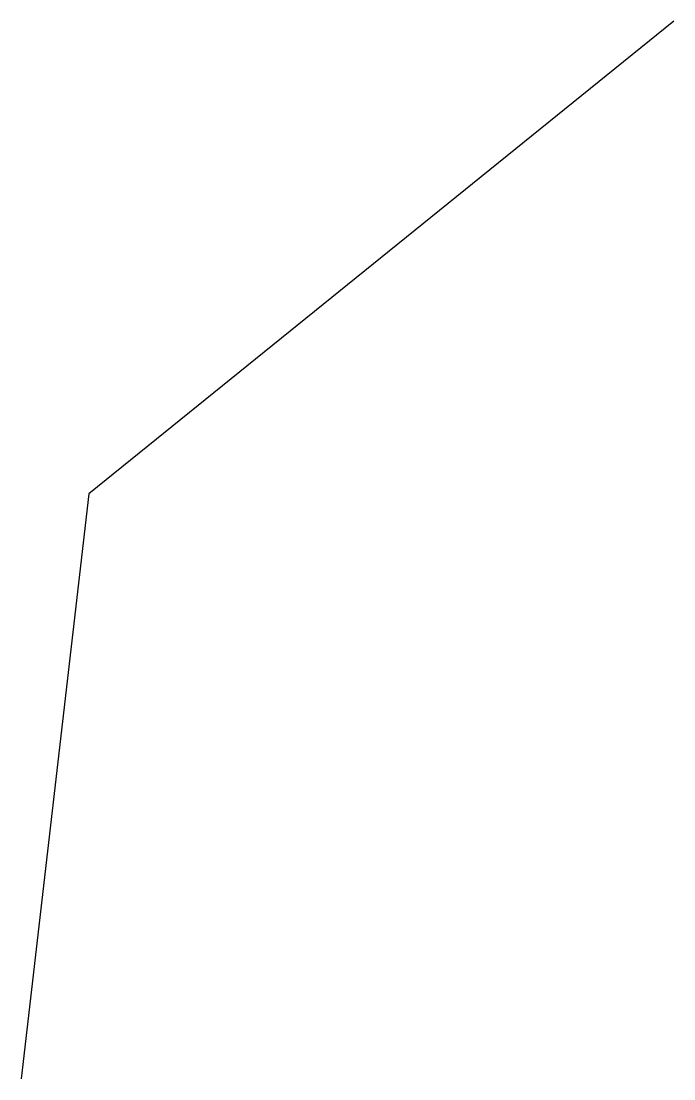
# Model space of a CAD drawing. Header units: millimetres. Extents: x -29 to 0, y -47 to 0.
import ezdxf

# ---------------------------------------------------------------- set-up
doc = ezdxf.new("R2010")
doc.units = ezdxf.units.MM
doc.header["$MEASUREMENT"] = 0
doc.layers.get('0').update_dxf_attribs({"lineweight": 25, "true_color": 0xffffff})

msp = doc.modelspace()

# ---------------------------------------------------------------- linework, layer by layer
for p, q in [((0, 0), (-26, -21)), ((-26, -21), (-29, -47))]:
    msp.add_line(p, q)

doc.saveas('drawing.dxf')
